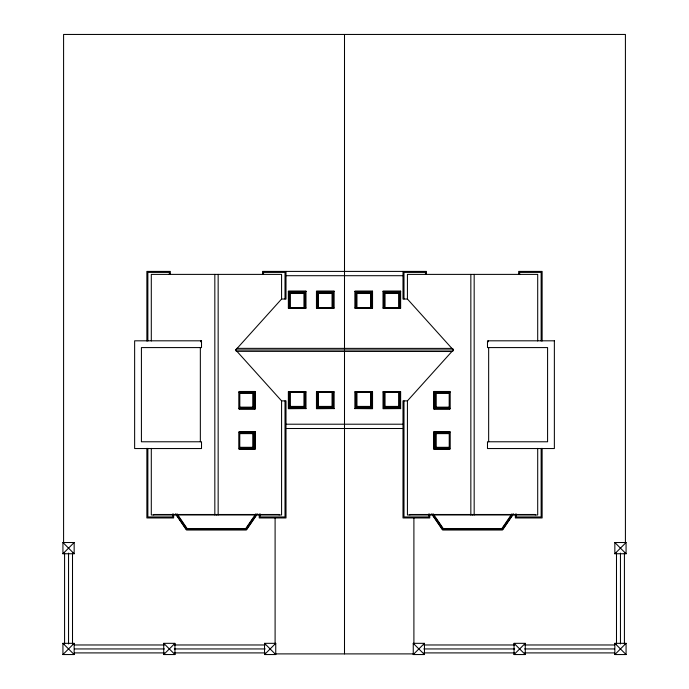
<?xml version="1.0" encoding="UTF-8"?>
<svg xmlns="http://www.w3.org/2000/svg" width="689" height="689" viewBox="0 0 689 689"><rect width="100%" height="100%" fill="white"/><g stroke="black" fill="none" stroke-linecap="round" stroke-linejoin="round"><path stroke-width="1.03" d="M255.74 513.916L245.766 528.523L187.107 528.523L177.133 513.916M245.982 528.937L253.156 518.429M250.296 523.339L251.468 521.625M253.225 519.05L255.567 515.622M257.014 513.994L246.343 529.617L186.53 529.617L175.859 513.994M257.29 514.072L246.49 529.893L186.383 529.893L175.583 514.072M511.867 513.916L501.893 528.523L443.234 528.523L433.26 513.916M502.109 528.937L504.503 525.431M505.7 523.683L508.689 519.308M509.886 517.551L511.677 514.924M504.667 525.914L506.424 523.339M508.766 519.911L510.523 517.336M513.141 513.994L502.47 529.617L442.657 529.617L431.986 513.994M513.417 514.072L502.617 529.893L442.51 529.893L431.71 514.072M151.296 340.977L151.296 274.386L281.577 274.386L281.577 299.035L235.707 349.96L236.275 351.347L451.889 351.511C453.75 351.829 453.75 348.083 451.889 348.401L236.844 348.358L235.707 349.96L453.293 349.96L407.423 299.035L407.423 274.386L537.704 274.386L537.704 340.977M537.704 448.384L537.704 514.976L407.423 514.976L407.423 400.877L451.889 351.511M62.932 553.749L74.154 542.527L62.932 542.527L62.932 553.749L74.154 553.749L74.154 542.527M62.932 654.55L74.154 643.328L62.932 643.328L62.932 654.55L74.154 654.55L74.154 643.328M163.732 654.55L174.954 643.328L174.954 654.55L163.732 654.55L163.732 643.328L174.954 643.328M264.533 654.55L275.746 643.328L264.533 643.328L264.533 654.55L275.746 654.55L275.746 643.328M413.254 654.55L424.467 643.328L413.254 643.328L413.254 654.55L424.467 654.55L424.467 643.328M514.046 654.55L525.268 643.328L514.046 643.328L514.046 654.55L525.268 654.55L525.268 643.328M614.846 553.749L626.068 542.527L626.068 553.749L614.846 553.749L614.846 542.527L626.068 542.527M614.846 654.55L626.068 643.328L614.846 643.328L614.846 654.55L626.068 654.55L626.068 643.328M285.771 275.703L403.229 275.703M288.364 291.335L305.985 291.335M316.458 291.335L334.079 291.335M354.921 291.335L372.542 291.335M383.015 291.335L400.636 291.335M288.915 291.929L305.434 291.929M317.009 291.929L333.528 291.929M355.472 291.929L371.991 291.929M383.566 291.929L400.085 291.929M289.389 292.747L304.96 292.747M317.483 292.747L333.054 292.747M355.946 292.747L371.517 292.747M384.04 292.747L399.611 292.747M290.396 293.497L303.961 293.497M318.482 293.497L332.046 293.497M356.954 293.497L370.518 293.497M385.039 293.497L398.604 293.497M281.577 299.035L286.004 299.035L286.004 271.406M407.423 299.035L402.996 299.035L402.996 271.406M288.915 307.69L305.434 307.69M317.009 307.69L333.528 307.69M355.472 307.69L371.991 307.69M383.566 307.69L400.085 307.69M288.364 308.026L305.985 308.026M316.458 308.026L334.079 308.026M354.921 308.026L372.542 308.026M383.015 308.026L400.636 308.026M288.364 391.886L305.985 391.886M316.458 391.886L334.079 391.886M354.921 391.886L372.542 391.886M383.015 391.886L400.636 391.886M239.143 391.955L254.758 391.955L254.758 408.672L239.143 408.672M449.857 391.955L434.242 391.955L434.242 408.672L449.857 408.672M289.389 392.127L304.96 392.127M317.483 392.127L333.054 392.127M355.946 392.127L371.517 392.127M384.04 392.127L399.611 392.127M288.915 392.222L305.434 392.222M317.009 392.222L333.528 392.222M355.472 392.222L371.991 392.222M383.566 392.222L400.085 392.222M239.169 392.463L254.06 392.463L254.06 408.164L239.169 408.164M449.831 392.463L434.94 392.463L434.94 408.164L449.831 408.164M239.608 393.462L253.216 393.462L253.216 407.156L239.608 407.156M449.392 393.462L435.784 393.462L435.784 407.156L449.392 407.156M237.111 351.511L281.577 400.877L286.004 400.877L286.004 517.956L259.236 517.956L259.236 513.985M407.423 400.877L402.996 400.877L402.996 517.956L429.764 517.956L429.764 513.985M290.396 406.415L303.961 406.415M318.482 406.415L332.046 406.415M356.954 406.415L370.518 406.415M385.039 406.415L398.604 406.415M289.389 407.173L304.96 407.173M317.483 407.173L333.054 407.173M355.946 407.173L371.517 407.173M384.04 407.173L399.611 407.173M288.915 407.983L305.434 407.983M317.009 407.983L333.528 407.983M355.472 407.983L371.991 407.983M383.566 407.983L400.085 407.983M305.985 408.577L288.364 408.715L288.364 391.757L305.985 391.757L305.985 408.715M334.079 408.577L316.458 408.715L316.458 391.757L334.079 391.757L334.079 408.715M354.921 408.577L372.542 408.715L372.542 391.757L354.921 391.757L354.921 408.715M400.636 408.577L383.015 408.715L383.015 391.757L400.636 391.757L400.636 408.715M285.771 424.209L403.229 424.209M285.771 428.506L403.229 428.506M239.169 432.614L254.336 432.614L254.336 448.315L239.169 448.315M449.831 432.614L434.664 432.614L434.664 448.315L449.831 448.315M239.608 433.622L253.216 433.622L253.216 447.316L239.608 447.316M449.392 433.622L435.784 433.622L435.784 447.316L449.392 447.316M74.567 644.973L164.387 644.973M174.3 644.973L265.187 644.973M423.813 644.973L514.7 644.973M524.613 644.973L614.433 644.973M74.567 648.943L164.387 648.943M174.3 648.943L265.187 648.943M423.813 648.943L514.7 648.943M524.613 648.943L614.433 648.943M74.567 652.905L164.387 652.905M174.3 652.905L265.187 652.905M423.813 652.905L514.7 652.905M524.613 652.905L614.433 652.905M275.1 653.895L413.9 653.895M614.846 542.527L626.068 553.749M614.846 643.328L626.068 654.55M514.046 643.328L525.268 654.55M413.254 643.328L424.467 654.55M264.533 643.328L275.746 654.55M62.932 542.527L74.154 553.749M163.732 643.328L174.954 654.55M62.932 643.328L74.154 654.55M435.844 518.429L443.018 528.937M433.433 515.622L435.775 519.05M437.532 521.625L438.704 523.339M177.323 514.924L179.114 517.551M180.311 519.308L183.3 523.683M184.497 525.431L186.891 528.937M178.477 517.336L180.234 519.911M182.576 523.339L184.333 525.914M625.414 542.105L625.414 34.45L63.586 34.45L63.586 542.105M624.423 553.095L624.423 643.982M620.453 553.095L620.453 643.982M616.491 553.095L616.491 643.982M542.131 341.012L542.131 271.406L518.671 271.406L518.671 274.386M542.131 448.35L542.131 517.956L515.363 517.956L515.363 513.985M541.141 340.995L541.141 272.396L519.661 272.396L519.661 274.386M541.141 448.358L541.141 516.957L516.354 516.957L516.354 513.985M535.275 514.976L535.275 514.485L409.852 514.485L409.852 514.976M488.656 347.583L488.656 441.778M488.423 340.814L488.423 341.804M474.17 274.386L474.17 514.976M472.559 514.485L472.559 514.976M470.845 274.386L470.845 514.976M449.728 391.473L449.728 409.154M449.728 431.624L449.728 449.306M449.564 392.463L449.564 408.164M449.452 391.955L449.452 408.672M449.452 432.115L449.452 448.823M449.254 393.462L449.254 407.156M449.297 432.614L449.297 448.315M435.922 393.462L435.922 407.156M435.922 433.622L435.922 447.316M435.207 392.463L435.207 408.164M435.207 432.614L435.207 448.315M434.647 391.955L434.647 408.672M434.38 432.115L434.38 448.823M434.096 391.473L434.096 409.154M434.096 431.624L434.096 449.306M428.773 513.985L428.773 516.957L403.987 516.957L403.987 400.877M426.457 274.386L426.457 271.406L262.543 271.406L262.543 274.386M425.466 274.386L425.466 272.396L403.987 272.396L403.987 299.035M413.9 517.74L413.9 643.982M400.085 308.078L400.085 291.542L383.566 291.542L383.566 308.078M400.085 391.834L400.085 408.37L383.566 408.37L383.566 391.834M399.611 391.61L399.611 407.69L384.04 407.69L384.04 391.61M398.604 392.101L398.604 406.544L385.039 406.544L385.039 392.101M371.991 308.078L371.991 291.542L355.472 291.542L355.472 308.078M371.991 391.834L371.991 408.37L355.472 408.37L355.472 391.834M371.517 391.61L371.517 407.69L355.946 407.69L355.946 391.61M370.518 392.101L370.518 406.544L356.954 406.544L356.954 392.101M344.5 34.45L344.5 653.895M333.528 308.078L333.528 291.542L317.009 291.542L317.009 308.078M333.528 391.834L333.528 408.37L317.009 408.37L317.009 391.834M333.054 391.61L333.054 407.69L317.483 407.69L317.483 391.61M332.046 392.101L332.046 406.544L318.482 406.544L318.482 392.101M305.434 308.078L305.434 291.542L288.915 291.542L288.915 308.078M305.434 391.834L305.434 408.37L288.915 408.37L288.915 391.834M304.96 391.61L304.96 407.69L289.389 407.69L289.389 391.61M303.961 392.101L303.961 406.544L290.396 406.544L290.396 392.101M285.013 299.035L285.013 272.396L263.534 272.396L263.534 274.386M285.013 400.877L285.013 516.957L260.227 516.957L260.227 513.985M281.577 400.877L281.577 514.976L151.296 514.976L151.296 448.384M279.148 514.976L279.148 514.485L153.725 514.485L153.725 514.976M275.1 517.74L275.1 643.982M254.904 391.473L254.904 409.154M254.904 431.624L254.904 449.306M254.62 432.115L254.62 448.823M254.353 391.955L254.353 408.672M253.793 392.463L253.793 408.164M253.793 432.614L253.793 448.315M253.078 393.462L253.078 407.156M253.078 433.622L253.078 447.316M239.746 393.462L239.746 407.156M239.703 432.614L239.703 448.315M239.548 391.955L239.548 408.672M239.548 432.115L239.548 448.823M239.436 392.463L239.436 408.164M239.272 391.473L239.272 409.154M239.272 431.624L239.272 449.306M218.155 274.386L218.155 514.976M216.441 514.485L216.441 514.976M214.83 274.386L214.83 514.976M200.577 340.814L200.577 341.804M200.344 347.583L200.344 441.778M173.637 513.985L173.637 517.956L146.869 517.956L146.869 448.35M172.646 513.985L172.646 516.957L147.859 516.957L147.859 448.358M170.329 274.386L170.329 271.406L146.869 271.406L146.869 341.012M169.339 274.386L169.339 272.396L147.859 272.396L147.859 340.995M72.509 553.095L72.509 643.982M68.547 553.095L68.547 643.982M64.577 553.095L64.577 643.982M305.985 291.206L288.364 291.206L288.364 308.155L305.985 308.155L305.985 291.206M334.079 291.206L316.458 291.206L316.458 308.155L334.079 308.155L334.079 291.206M372.542 291.206L354.921 291.206L354.921 308.155L372.542 308.155L372.542 291.206M400.636 291.206L383.015 291.206L383.015 308.155L400.636 308.155L400.636 291.206M304.96 292.222L289.389 292.222L289.389 308.302L304.96 308.302L304.96 292.222M333.054 292.222L317.483 292.222L317.483 308.302L333.054 308.302L333.054 292.222M371.517 292.222L355.946 292.222L355.946 308.302L371.517 308.302L371.517 292.222M399.611 292.222L384.04 292.222L384.04 308.302L399.611 308.302L399.611 292.222M303.961 293.368L290.396 293.368L290.396 307.811L303.961 307.811L303.961 293.368M332.046 293.368L318.482 293.368L318.482 307.811L332.046 307.811L332.046 293.368M370.518 293.368L356.954 293.368L356.954 307.811L370.518 307.811L370.518 293.368M398.604 293.368L385.039 293.368L385.039 307.811L398.604 307.811L398.604 293.368M201.515 340.814L134.639 340.814L134.639 448.548L201.515 448.548L201.515 441.778L141.417 441.778L141.417 347.583L201.515 347.583L201.515 340.814M554.361 340.814L487.485 340.814L487.485 347.583L547.583 347.583L547.583 441.778L487.485 441.778L487.485 448.548L554.361 448.548L554.361 340.814M255.042 391.473L239.135 391.473L239.135 409.154L255.042 409.154L255.042 391.473M449.865 391.473L433.958 391.473L433.958 409.154L449.865 409.154L449.865 391.473M255.042 431.624L239.135 431.624L239.135 449.306L255.042 449.306L255.042 431.624M449.865 431.624L433.958 431.624L433.958 449.306L449.865 449.306L449.865 431.624M254.758 432.115L239.419 432.115L239.419 448.823L254.758 448.823L254.758 432.115M449.581 432.115L434.242 432.115L434.242 448.823L449.581 448.823L449.581 432.115"/></g></svg>
